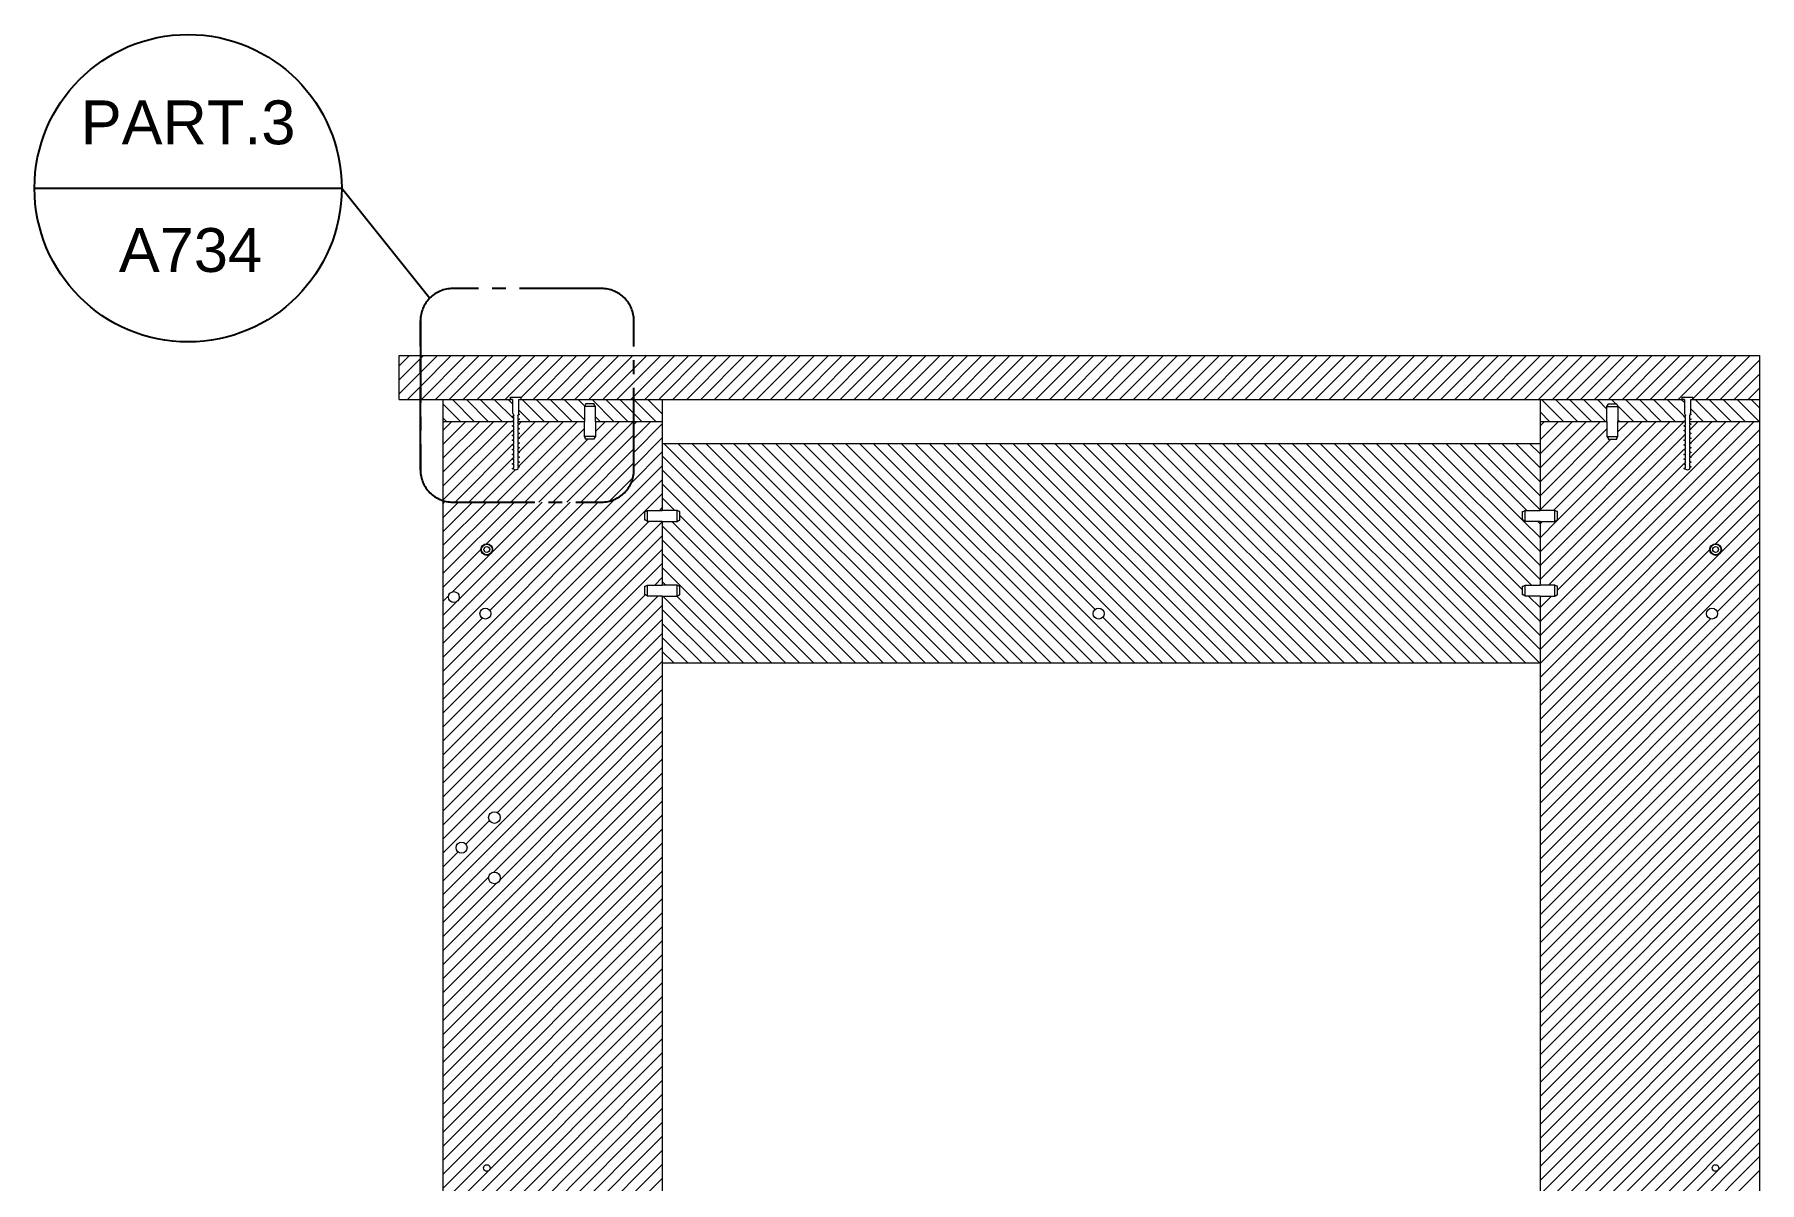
# Model space of a CAD drawing. Header units: inches. Extents: x -20 to 1960, y -511 to 856.
# Drawn here: x 701.9 to 780.5, y 85.5 to 137.8 of the extents above; entities that cross this region are included whole.
import ezdxf
from ezdxf.enums import TextEntityAlignment as Align

# ---------------------------------------------------------------- set-up
doc = ezdxf.new("R2010")
doc.units = ezdxf.units.IN
doc.header["$MEASUREMENT"] = 0
doc.linetypes.add('ACAD_ISO04W100', pattern=[30, 24, -3, 0, -3])
doc.linetypes.add('CENTER2', pattern=[1.125, 0.75, -0.125, 0.125, -0.125])
doc.layers.add('A-SECT A-MCUT', color=7, linetype='Continuous', lineweight=35)
doc.layers.add('assi', color=4, linetype='ACAD_ISO04W100')
doc.layers.add('viti', color=6, linetype='Continuous')
doc.styles.add('ARIAL', font='arial.ttf')

msp = doc.modelspace()

# ---------------------------------------------------------------- linework, layer by layer
for p, q in [((718.525, 121.154), (718.525, 123.154)), ((718.525, 123.154), (780.525, 123.154)), ((780.525, 123.154), (780.525, 121.154)), ((718.525, 121.154), (723.659, 121.154)), ((720.525, 121.154), (720.525, 44.154)), ((723.991, 121.154), (777.059, 121.154)), ((730.525, 121.154), (730.525, 116.104)), ((770.525, 121.154), (770.525, 116.104)), ((777.391, 121.154), (780.525, 121.154)), ((780.525, 121.154), (780.525, 44.154)), ((720.525, 120.154), (723.731, 120.154)), ((723.918, 120.154), (726.975, 120.154)), ((727.475, 120.154), (730.525, 120.154)), ((770.525, 120.154), (773.575, 120.154)), ((774.075, 120.154), (777.131, 120.154)), ((777.318, 120.154), (780.525, 120.154)), ((730.525, 119.154), (770.525, 119.154)), ((730.525, 115.604), (730.525, 112.704)), ((770.525, 115.604), (770.525, 112.704)), ((730.525, 112.204), (730.525, 53.104)), ((770.525, 112.204), (770.525, 53.104)), ((730.525, 109.154), (770.525, 109.154))]:
    msp.add_line(p, q)
at = {"layer": 'A-SECT A-MCUT'}
for p, q in [((701.914, 130.776), (715.914, 130.776)), ((715.914, 130.776), (719.931, 125.776))]:
    msp.add_line(p, q, dxfattribs=at)
at = {"layer": 'A-SECT A-MCUT', "linetype": 'CENTER2', "ltscale": 5}
msp.add_lwpolyline([(719.504, 117.939, 0.414214), (720.963, 116.481), (727.768, 116.481, 0.414214), (729.227, 117.939), (729.227, 124.745, 0.414214), (727.768, 126.204), (720.963, 126.204, 0.414214), (719.504, 124.745), (719.504, 117.939), (719.504, 124.745)], format="xyb", dxfattribs=at)
at = {"layer": 'A-SECT A-MCUT'}
msp.add_circle((708.914, 130.776), 7, dxfattribs=at)
at = {"layer": 'assi', "linetype": 'Continuous'}
for p, q in [((718.525, 122.68), (718.999, 123.154)), ((718.525, 122.044), (719.504, 123.023)), ((719.504, 123.023), (719.636, 123.154)), ((719.504, 122.387), (720.272, 123.154)), ((719.504, 121.75), (720.908, 123.154)), ((719.545, 121.154), (721.545, 123.154)), ((720.181, 121.154), (722.181, 123.154)), ((720.818, 121.154), (722.818, 123.154)), ((721.454, 121.154), (723.454, 123.154)), ((722.09, 121.154), (724.09, 123.154)), ((722.727, 121.154), (724.727, 123.154)), ((723.363, 121.154), (725.363, 123.154)), ((724.091, 121.246), (726, 123.154)), ((724.636, 121.154), (726.636, 123.154)), ((725.272, 121.154), (727.272, 123.154)), ((725.909, 121.154), (727.909, 123.154)), ((726.545, 121.154), (728.545, 123.154)), ((727.182, 121.154), (729.182, 123.154)), ((729.227, 122.563), (729.818, 123.154)), ((729.227, 121.927), (730.454, 123.154)), ((729.227, 121.291), (731.091, 123.154)), ((729.727, 121.154), (731.727, 123.154)), ((730.363, 121.154), (732.363, 123.154)), ((731, 121.154), (733, 123.154)), ((731.636, 121.154), (733.636, 123.154)), ((732.273, 121.154), (734.273, 123.154)), ((732.909, 121.154), (734.909, 123.154)), ((733.545, 121.154), (735.545, 123.154)), ((734.182, 121.154), (736.182, 123.154)), ((734.818, 121.154), (736.818, 123.154)), ((735.455, 121.154), (737.455, 123.154)), ((736.091, 121.154), (738.091, 123.154)), ((736.727, 121.154), (738.727, 123.154)), ((737.364, 121.154), (739.364, 123.154)), ((738, 121.154), (740, 123.154)), ((738.637, 121.154), (740.637, 123.154)), ((739.273, 121.154), (741.273, 123.154)), ((739.909, 121.154), (741.909, 123.154)), ((740.546, 121.154), (742.546, 123.154)), ((741.182, 121.154), (743.182, 123.154)), ((741.819, 121.154), (743.819, 123.154)), ((742.455, 121.154), (744.455, 123.154)), ((743.091, 121.154), (745.091, 123.154)), ((743.728, 121.154), (745.728, 123.154)), ((744.364, 121.154), (746.364, 123.154)), ((745.001, 121.154), (747.001, 123.154)), ((745.637, 121.154), (747.637, 123.154)), ((746.273, 121.154), (748.273, 123.154)), ((746.91, 121.154), (748.91, 123.154)), ((747.546, 121.154), (749.546, 123.154)), ((748.183, 121.154), (750.183, 123.154)), ((748.819, 121.154), (750.819, 123.154)), ((749.455, 121.154), (751.455, 123.154)), ((750.092, 121.154), (752.092, 123.154)), ((750.728, 121.154), (752.728, 123.154)), ((751.365, 121.154), (753.365, 123.154)), ((752.001, 121.154), (754.001, 123.154)), ((752.637, 121.154), (754.637, 123.154)), ((753.274, 121.154), (755.274, 123.154)), ((753.91, 121.154), (755.91, 123.154)), ((754.547, 121.154), (756.547, 123.154)), ((755.183, 121.154), (757.183, 123.154)), ((755.819, 121.154), (757.819, 123.154)), ((756.456, 121.154), (758.456, 123.154)), ((757.092, 121.154), (759.092, 123.154)), ((757.729, 121.154), (759.729, 123.154)), ((758.365, 121.154), (760.365, 123.154)), ((759.001, 121.154), (761.001, 123.154)), ((759.638, 121.154), (761.638, 123.154)), ((760.274, 121.154), (762.274, 123.154)), ((760.91, 121.154), (762.91, 123.154)), ((761.547, 121.154), (763.547, 123.154)), ((762.183, 121.154), (764.183, 123.154)), ((762.82, 121.154), (764.82, 123.154)), ((763.456, 121.154), (765.456, 123.154)), ((764.092, 121.154), (766.092, 123.154)), ((764.729, 121.154), (766.729, 123.154)), ((765.365, 121.154), (767.365, 123.154)), ((766.002, 121.154), (768.002, 123.154)), ((766.638, 121.154), (768.638, 123.154)), ((767.274, 121.154), (769.274, 123.154)), ((767.911, 121.154), (769.911, 123.154)), ((768.547, 121.154), (770.547, 123.154)), ((769.184, 121.154), (771.184, 123.154)), ((769.82, 121.154), (771.82, 123.154)), ((770.456, 121.154), (772.456, 123.154)), ((771.093, 121.154), (773.093, 123.154)), ((771.729, 121.154), (773.729, 123.154)), ((772.366, 121.154), (774.366, 123.154)), ((773.002, 121.154), (775.002, 123.154)), ((773.638, 121.154), (775.638, 123.154)), ((774.275, 121.154), (776.275, 123.154)), ((774.911, 121.154), (776.911, 123.154)), ((775.548, 121.154), (777.548, 123.154)), ((776.184, 121.154), (778.184, 123.154)), ((776.82, 121.154), (778.82, 123.154)), ((777.491, 121.189), (779.457, 123.154)), ((778.093, 121.154), (780.093, 123.154)), ((778.73, 121.154), (780.525, 122.95)), ((718.525, 121.407), (719.504, 122.387)), ((727.818, 121.154), (729.227, 122.563)), ((728.454, 121.154), (729.227, 121.927)), ((779.366, 121.154), (780.525, 122.313)), ((718.908, 121.154), (719.504, 121.75)), ((721.957, 120.154), (720.957, 121.154)), ((722.594, 120.154), (721.594, 121.154)), ((723.23, 120.154), (722.23, 121.154)), ((723.753, 120.268), (722.867, 121.154)), ((723.703, 120.955), (723.503, 121.154)), ((723.703, 121.147), (723.695, 121.154)), ((725.139, 120.154), (724.139, 121.154)), ((725.776, 120.154), (724.776, 121.154)), ((726.412, 120.154), (725.412, 121.154)), ((726.975, 120.228), (726.049, 121.154)), ((726.986, 120.853), (726.685, 121.154)), ((728.321, 120.154), (727.321, 121.154)), ((728.958, 120.154), (727.958, 121.154)), ((729.227, 120.522), (728.594, 121.154)), ((729.091, 121.154), (729.227, 121.291)), ((730.231, 120.154), (729.231, 121.154)), ((730.525, 120.496), (729.867, 121.154)), ((730.525, 121.133), (730.503, 121.154)), ((771.596, 120.154), (770.596, 121.154)), ((772.233, 120.154), (771.233, 121.154)), ((772.869, 120.154), (771.869, 121.154)), ((773.505, 120.154), (772.505, 121.154)), ((773.575, 120.721), (773.142, 121.154)), ((773.978, 120.955), (773.778, 121.154)), ((775.415, 120.154), (774.415, 121.154)), ((776.051, 120.154), (775.051, 121.154)), ((776.687, 120.154), (775.687, 121.154)), ((777.085, 120.393), (776.324, 121.154)), ((777.103, 121.012), (776.96, 121.154)), ((777.103, 121.147), (777.095, 121.154)), ((778.597, 120.154), (777.597, 121.154)), ((779.233, 120.154), (778.233, 121.154)), ((779.869, 120.154), (778.869, 121.154)), ((780.506, 120.154), (779.506, 121.154)), ((780.002, 121.154), (780.525, 121.677)), ((780.525, 120.772), (780.142, 121.154)), ((721.321, 120.154), (720.525, 120.951)), ((720.685, 120.154), (720.525, 120.314)), ((724.503, 120.154), (723.991, 120.666)), ((727.685, 120.154), (727.475, 120.364)), ((729.594, 120.154), (729.227, 120.522)), ((770.96, 120.154), (770.525, 120.589)), ((774.778, 120.154), (774.043, 120.89)), ((777.153, 120.325), (777.116, 120.363)), ((777.96, 120.154), (777.391, 120.723)), ((720.525, 119.747), (720.932, 120.154)), ((720.525, 119.111), (721.568, 120.154)), ((720.525, 118.475), (722.205, 120.154)), ((720.525, 117.838), (722.841, 120.154)), ((720.525, 117.202), (723.478, 120.154)), ((720.525, 116.565), (723.689, 119.729)), ((722.986, 116.481), (726.66, 120.154)), ((723.623, 116.481), (726.975, 119.833)), ((723.714, 119.755), (723.753, 119.794)), ((723.94, 119.981), (723.978, 120.018)), ((723.985, 118.116), (726.023, 120.154)), ((723.992, 118.76), (725.387, 120.154)), ((723.999, 119.403), (724.75, 120.154)), ((724.005, 120.045), (724.114, 120.154)), ((724.895, 116.481), (728.569, 120.154)), ((725.532, 116.481), (729.205, 120.154)), ((726.168, 116.481), (729.227, 119.54)), ((727.475, 119.697), (727.932, 120.154)), ((729.227, 120.018), (729.363, 120.154)), ((729.227, 119.381), (730, 120.154)), ((729.227, 118.745), (730.525, 120.043)), ((770.525, 119.95), (770.729, 120.154)), ((770.525, 119.314), (771.366, 120.154)), ((770.525, 118.677), (772.002, 120.154)), ((770.525, 118.041), (772.638, 120.154)), ((770.525, 117.405), (773.275, 120.154)), ((770.525, 114.223), (776.457, 120.154)), ((770.525, 113.586), (777.093, 120.154)), ((770.525, 111.041), (779.639, 120.154)), ((770.525, 110.404), (780.275, 120.154)), ((770.525, 116.768), (773.575, 119.818)), ((770.525, 109.768), (780.525, 119.768)), ((770.525, 112.95), (777.088, 119.513)), ((771.134, 116.104), (775.184, 120.154)), ((771.325, 115.659), (775.82, 120.154)), ((774.142, 120.154), (774.075, 120.221)), ((774.075, 119.682), (774.548, 120.154)), ((777.113, 119.538), (777.153, 119.578)), ((777.34, 119.765), (777.377, 119.802)), ((777.392, 118.544), (779.002, 120.154)), ((777.398, 119.187), (778.366, 120.154)), ((777.404, 119.829), (777.73, 120.154)), ((721.077, 116.481), (723.683, 119.087)), ((723.696, 119.1), (723.753, 119.157)), ((723.94, 119.345), (723.959, 119.364)), ((723.94, 118.708), (723.941, 118.709)), ((724.259, 116.481), (727.132, 119.354)), ((726.805, 116.481), (729.227, 118.903)), ((729.101, 117.346), (730.525, 118.77)), ((729.227, 118.109), (730.525, 119.407)), ((740.594, 109.154), (730.594, 119.154)), ((741.231, 109.154), (731.231, 119.154)), ((741.867, 109.154), (731.867, 119.154)), ((742.503, 109.154), (732.503, 119.154)), ((743.14, 109.154), (733.14, 119.154)), ((743.776, 109.154), (733.776, 119.154)), ((744.413, 109.154), (734.413, 119.154)), ((745.049, 109.154), (735.049, 119.154)), ((745.685, 109.154), (735.685, 119.154)), ((746.322, 109.154), (736.322, 119.154)), ((746.958, 109.154), (736.958, 119.154)), ((747.595, 109.154), (737.595, 119.154)), ((748.231, 109.154), (738.231, 119.154)), ((748.867, 109.154), (738.867, 119.154)), ((749.504, 109.154), (739.504, 119.154)), ((750.14, 109.154), (740.14, 119.154)), ((750.776, 109.154), (740.776, 119.154)), ((751.413, 109.154), (741.413, 119.154)), ((752.049, 109.154), (742.049, 119.154)), ((750.248, 111.592), (742.686, 119.154)), ((753.322, 109.154), (743.322, 119.154)), ((753.958, 109.154), (743.958, 119.154)), ((754.595, 109.154), (744.595, 119.154)), ((755.231, 109.154), (745.231, 119.154)), ((755.868, 109.154), (745.868, 119.154)), ((756.504, 109.154), (746.504, 119.154)), ((757.14, 109.154), (747.14, 119.154)), ((757.777, 109.154), (747.777, 119.154)), ((758.413, 109.154), (748.413, 119.154)), ((759.05, 109.154), (749.05, 119.154)), ((759.686, 109.154), (749.686, 119.154)), ((760.322, 109.154), (750.322, 119.154)), ((760.959, 109.154), (750.959, 119.154)), ((761.595, 109.154), (751.595, 119.154)), ((762.232, 109.154), (752.232, 119.154)), ((762.868, 109.154), (752.868, 119.154)), ((763.504, 109.154), (753.504, 119.154)), ((764.141, 109.154), (754.141, 119.154)), ((764.777, 109.154), (754.777, 119.154)), ((765.414, 109.154), (755.414, 119.154)), ((766.05, 109.154), (756.05, 119.154)), ((766.686, 109.154), (756.686, 119.154)), ((767.323, 109.154), (757.323, 119.154)), ((767.959, 109.154), (757.959, 119.154)), ((768.596, 109.154), (758.596, 119.154)), ((769.232, 109.154), (759.232, 119.154)), ((769.868, 109.154), (759.868, 119.154)), ((770.505, 109.154), (760.505, 119.154)), ((770.525, 109.771), (761.141, 119.154)), ((770.525, 110.407), (761.778, 119.154)), ((770.525, 111.043), (762.414, 119.154)), ((769.725, 112.48), (763.05, 119.154)), ((770.137, 112.704), (763.687, 119.154)), ((770.525, 112.953), (764.323, 119.154)), ((770.525, 113.589), (764.96, 119.154)), ((770.525, 114.225), (765.596, 119.154)), ((769.725, 115.662), (766.232, 119.154)), ((769.919, 116.104), (766.869, 119.154)), ((770.525, 116.135), (767.505, 119.154)), ((770.525, 116.771), (768.142, 119.154)), ((770.525, 117.407), (768.778, 119.154)), ((770.525, 118.044), (769.414, 119.154)), ((770.525, 118.68), (770.051, 119.154)), ((770.525, 116.132), (773.748, 119.354)), ((770.525, 109.131), (780.525, 119.131)), ((770.916, 112.704), (777.082, 118.871)), ((777.095, 118.884), (777.153, 118.942)), ((777.34, 119.129), (777.358, 119.147)), ((720.525, 108.134), (730.525, 118.134)), ((721.713, 116.481), (723.676, 118.444)), ((722.35, 116.481), (723.826, 117.957)), ((723.678, 118.445), (723.753, 118.521)), ((727.441, 116.481), (729.227, 118.267)), ((739.958, 109.154), (730.525, 118.587)), ((739.321, 109.154), (730.525, 117.951)), ((770.525, 108.495), (780.525, 118.495)), ((771.325, 112.477), (777.076, 118.228)), ((777.077, 118.229), (777.153, 118.306)), ((720.525, 107.498), (730.525, 117.498)), ((728.12, 116.524), (729.184, 117.587)), ((738.685, 109.154), (730.525, 117.314)), ((770.525, 107.859), (780.525, 117.859)), ((770.525, 107.222), (780.525, 117.222)), ((720.525, 106.861), (730.525, 116.861)), ((720.525, 108.77), (728.362, 116.607)), ((720.525, 116.407), (720.636, 116.518)), ((720.525, 115.771), (721.235, 116.481)), ((720.525, 115.134), (721.872, 116.481)), ((720.525, 114.498), (722.508, 116.481)), ((720.525, 113.862), (723.144, 116.481)), ((720.525, 113.225), (723.781, 116.481)), ((720.525, 110.68), (726.326, 116.481)), ((720.525, 110.043), (726.963, 116.481)), ((720.97, 112.397), (725.054, 116.481)), ((721.242, 112.033), (725.69, 116.481)), ((722.497, 114.561), (724.417, 116.481)), ((722.667, 111.549), (727.599, 116.481)), ((731.099, 116.104), (730.525, 116.678)), ((778.503, 114.564), (780.525, 116.586)), ((720.525, 106.225), (729.905, 115.604)), ((720.525, 105.588), (730.525, 115.588)), ((730.405, 116.104), (730.525, 116.225)), ((737.412, 109.154), (730.962, 115.604)), ((738.049, 109.154), (731.325, 115.878)), ((770.525, 114.862), (769.732, 115.654)), ((770.525, 115.498), (770.419, 115.604)), ((770.525, 105.949), (780.525, 115.949)), ((770.525, 114.859), (771.32, 115.654)), ((770.525, 115.495), (770.634, 115.604)), ((720.525, 104.952), (730.525, 114.952)), ((736.776, 109.154), (730.525, 115.405)), ((770.525, 105.313), (780.525, 115.313)), ((720.525, 112.589), (722.285, 114.348)), ((720.525, 104.316), (730.525, 114.316)), ((736.139, 109.154), (730.525, 114.769)), ((735.503, 109.154), (730.525, 114.133)), ((770.525, 104.677), (780.525, 114.677)), ((770.525, 106.586), (778.281, 114.342)), ((770.525, 104.04), (780.525, 114.04)), ((720.525, 103.679), (730.525, 113.679)), ((734.867, 109.154), (730.525, 113.496)), ((778.597, 111.476), (780.525, 113.404)), ((730.187, 112.704), (730.525, 113.043)), ((730.68, 112.704), (730.525, 112.86)), ((770.525, 102.768), (780.525, 112.768)), ((720.525, 103.043), (729.737, 112.254)), ((720.525, 111.952), (720.782, 112.21)), ((720.525, 102.406), (730.323, 112.204)), ((720.525, 111.316), (721.146, 111.937)), ((720.525, 101.77), (730.525, 111.77)), ((733.594, 109.154), (730.544, 112.204)), ((734.23, 109.154), (731.18, 112.204)), ((770.525, 111.68), (770, 112.204)), ((770.525, 111.677), (771.052, 112.204)), ((770.525, 102.131), (780.525, 112.131)), ((720.525, 109.407), (722.32, 111.202)), ((720.525, 101.134), (730.525, 111.134)), ((732.957, 109.154), (730.525, 111.587)), ((732.321, 109.154), (730.525, 110.951)), ((752.686, 109.154), (750.599, 111.241)), ((770.525, 101.495), (780.525, 111.495)), ((770.525, 103.404), (778.287, 111.166)), ((770.525, 100.858), (780.525, 110.858)), ((720.525, 100.497), (730.525, 110.497)), ((731.685, 109.154), (730.525, 110.314)), ((770.525, 100.222), (780.525, 110.222)), ((723.01, 102.346), (730.525, 109.861)), ((731.048, 109.154), (730.525, 109.678)), ((770.525, 99.586), (780.525, 109.586)), ((720.525, 99.224), (730.525, 109.224)), ((720.525, 98.588), (730.525, 108.588)), ((770.525, 98.949), (780.525, 108.949)), ((720.525, 97.952), (730.525, 107.952)), ((770.525, 98.313), (780.525, 108.313)), ((722.84, 99.63), (730.525, 107.315)), ((770.525, 97.676), (780.525, 107.676)), ((770.525, 97.04), (780.525, 107.04)), ((723.128, 99.282), (730.525, 106.679)), ((770.525, 96.404), (780.525, 106.404)), ((720.525, 96.042), (730.525, 106.042)), ((720.525, 95.406), (730.525, 105.406)), ((770.525, 95.767), (780.525, 105.767)), ((720.525, 94.77), (730.525, 104.77)), ((770.525, 95.131), (780.525, 105.131)), ((720.525, 94.133), (730.525, 104.133)), ((770.525, 94.494), (780.525, 104.494)), ((770.525, 93.858), (780.525, 103.858)), ((720.525, 93.497), (730.525, 103.497)), ((770.525, 93.222), (780.525, 103.222)), ((720.525, 92.86), (730.525, 102.86)), ((720.525, 92.224), (730.525, 102.224)), ((770.525, 92.585), (780.525, 102.585)), ((720.525, 91.588), (730.525, 101.588)), ((721.566, 100.902), (722.645, 101.981)), ((770.525, 91.949), (780.525, 101.949)), ((720.525, 90.951), (730.525, 100.951)), ((770.525, 91.312), (780.525, 101.312)), ((770.525, 90.676), (780.525, 100.676)), ((720.525, 99.861), (721.214, 100.55)), ((720.525, 90.315), (730.525, 100.315)), ((770.525, 90.04), (780.525, 100.04)), ((720.525, 89.678), (730.525, 99.678)), ((720.525, 97.315), (722.611, 99.401)), ((720.525, 96.679), (722.959, 99.113)), ((770.525, 89.403), (780.525, 99.403)), ((720.525, 89.042), (730.525, 99.042)), ((720.525, 88.406), (730.525, 98.406)), ((770.525, 88.767), (780.525, 98.767)), ((720.525, 87.769), (730.525, 97.769)), ((770.525, 88.13), (780.525, 98.13)), ((770.525, 87.494), (780.525, 97.494)), ((720.525, 87.133), (730.525, 97.133)), ((770.525, 86.858), (780.525, 96.858)), ((720.525, 86.496), (730.525, 96.496)), ((770.525, 86.221), (780.525, 96.221)), ((720.525, 85.86), (730.525, 95.86)), ((720.525, 85.224), (730.525, 95.224)), ((770.525, 85.585), (780.525, 95.585)), ((720.525, 84.587), (730.525, 94.587)), ((770.525, 84.948), (780.525, 94.948)), ((722.657, 86.083), (730.525, 93.951)), ((770.525, 84.312), (780.525, 94.312)), ((770.525, 83.676), (780.525, 93.676)), ((720.525, 83.315), (730.525, 93.315)), ((770.525, 83.039), (780.525, 93.039)), ((720.525, 82.678), (730.525, 92.678)), ((720.525, 82.042), (730.525, 92.042)), ((770.525, 82.403), (780.525, 92.403)), ((720.525, 81.405), (730.525, 91.405)), ((770.525, 81.766), (780.525, 91.766)), ((720.525, 80.769), (730.525, 90.769)), ((770.525, 81.13), (780.525, 91.13)), ((770.525, 80.494), (780.525, 90.494)), ((720.525, 80.133), (730.525, 90.133)), ((770.525, 79.857), (780.525, 89.857)), ((720.525, 79.496), (730.525, 89.496)), ((720.525, 78.86), (730.525, 88.86)), ((770.525, 79.221), (780.525, 89.221)), ((720.525, 78.223), (730.525, 88.223)), ((770.525, 78.584), (780.525, 88.584)), ((720.525, 77.587), (730.525, 87.587)), ((770.525, 77.312), (780.525, 87.312)), ((778.653, 86.076), (780.525, 87.948)), ((720.525, 76.951), (730.525, 86.951)), ((770.525, 76.675), (780.525, 86.675)), ((720.525, 76.314), (730.525, 86.314)), ((720.525, 83.951), (722.597, 86.023)), ((770.525, 76.039), (780.525, 86.039)), ((770.525, 77.948), (778.604, 86.027)), ((720.525, 75.678), (730.525, 85.678))]:
    msp.add_line(p, q, dxfattribs=at)
at = {"layer": 'viti'}
for p, q in [((723.603, 121.154), (723.603, 121.254)), ((723.603, 121.254), (724.091, 121.254)), ((723.703, 121.154), (723.603, 121.154)), ((723.703, 121.154), (723.703, 120.554)), ((723.991, 120.554), (723.991, 121.154)), ((723.991, 121.154), (724.091, 121.154)), ((724.091, 121.154), (724.091, 121.254)), ((777.003, 121.154), (777.003, 121.254)), ((777.003, 121.254), (777.491, 121.254)), ((777.103, 121.154), (777.003, 121.154)), ((777.103, 121.154), (777.103, 120.554)), ((777.391, 120.554), (777.391, 121.154)), ((777.391, 121.154), (777.491, 121.154)), ((777.491, 121.154), (777.491, 121.254)), ((723.681, 120.386), (723.707, 120.401)), ((723.707, 120.36), (723.681, 120.386)), ((723.707, 120.401), (723.753, 120.416)), ((723.753, 120.375), (723.707, 120.36)), ((723.753, 120.2), (723.753, 120.375)), ((723.94, 120.416), (723.94, 120.263)), ((723.94, 120.263), (723.987, 120.279)), ((723.987, 120.454), (723.952, 120.442)), ((723.971, 120.49), (723.987, 120.495)), ((723.987, 120.495), (724.013, 120.469)), ((724.013, 120.469), (723.987, 120.454)), ((723.987, 120.279), (724.013, 120.253)), ((727.025, 120.922), (726.975, 120.833)), ((727.475, 120.833), (726.975, 120.833)), ((726.975, 120.833), (726.975, 120.154)), ((727.425, 120.955), (727.025, 120.955)), ((727.025, 120.955), (727.025, 120.922)), ((727.425, 120.922), (727.425, 120.955)), ((727.475, 120.833), (727.425, 120.922)), ((727.475, 120.154), (727.475, 120.833)), ((773.575, 120.833), (773.625, 120.922)), ((773.575, 120.154), (773.575, 120.833)), ((773.575, 120.833), (774.075, 120.833)), ((773.625, 120.922), (773.625, 120.955)), ((773.625, 120.955), (774.025, 120.955)), ((774.025, 120.955), (774.025, 120.922)), ((774.025, 120.922), (774.075, 120.833)), ((774.075, 120.833), (774.075, 120.154)), ((777.081, 120.386), (777.107, 120.401)), ((777.107, 120.36), (777.081, 120.386)), ((777.107, 120.401), (777.153, 120.416)), ((777.153, 120.375), (777.107, 120.36)), ((777.153, 120.2), (777.153, 120.375)), ((777.34, 120.416), (777.34, 120.263)), ((777.34, 120.263), (777.387, 120.279)), ((777.387, 120.454), (777.352, 120.442)), ((777.371, 120.49), (777.387, 120.495)), ((777.387, 120.495), (777.413, 120.469)), ((777.413, 120.469), (777.387, 120.454)), ((777.387, 120.279), (777.413, 120.253)), ((723.681, 120.17), (723.707, 120.185)), ((723.707, 120.143), (723.681, 120.17)), ((723.681, 119.953), (723.707, 119.968)), ((723.707, 119.927), (723.681, 119.953)), ((723.681, 119.737), (723.707, 119.752)), ((723.707, 119.711), (723.681, 119.737)), ((723.681, 119.521), (723.707, 119.536)), ((723.707, 119.495), (723.681, 119.521)), ((723.707, 120.185), (723.753, 120.2)), ((723.753, 120.159), (723.707, 120.143)), ((723.707, 119.968), (723.753, 119.984)), ((723.753, 119.943), (723.707, 119.927)), ((723.707, 119.752), (723.753, 119.768)), ((723.753, 119.727), (723.707, 119.711)), ((723.707, 119.536), (723.753, 119.552)), ((723.753, 119.51), (723.707, 119.495)), ((723.753, 119.984), (723.753, 120.159)), ((723.753, 119.768), (723.753, 119.943)), ((723.753, 119.552), (723.753, 119.727)), ((723.753, 119.336), (723.753, 119.51)), ((723.987, 120.238), (723.94, 120.222)), ((723.94, 120.222), (723.94, 120.047)), ((723.94, 120.047), (723.987, 120.063)), ((723.987, 120.021), (723.94, 120.006)), ((723.94, 120.006), (723.94, 119.831)), ((723.94, 119.831), (723.987, 119.846)), ((723.987, 119.805), (723.94, 119.79)), ((723.94, 119.79), (723.94, 119.615)), ((723.94, 119.615), (723.987, 119.63)), ((723.987, 119.589), (723.94, 119.573)), ((723.94, 119.573), (723.94, 119.398)), ((724.013, 120.253), (723.987, 120.238)), ((723.987, 120.063), (724.013, 120.036)), ((724.013, 120.036), (723.987, 120.021)), ((723.987, 119.846), (724.013, 119.82)), ((724.013, 119.82), (723.987, 119.805)), ((723.987, 119.63), (724.013, 119.604)), ((724.013, 119.604), (723.987, 119.589)), ((726.975, 119.476), (726.975, 120.154)), ((727.475, 120.154), (727.475, 119.476)), ((773.575, 120.154), (773.575, 119.476)), ((774.075, 119.476), (774.075, 120.154)), ((777.081, 120.17), (777.107, 120.185)), ((777.107, 120.143), (777.081, 120.17)), ((777.081, 119.953), (777.107, 119.968)), ((777.107, 119.927), (777.081, 119.953)), ((777.081, 119.737), (777.107, 119.752)), ((777.107, 119.711), (777.081, 119.737)), ((777.081, 119.521), (777.107, 119.536)), ((777.107, 119.495), (777.081, 119.521)), ((777.107, 120.185), (777.153, 120.2)), ((777.153, 120.159), (777.107, 120.143)), ((777.107, 119.968), (777.153, 119.984)), ((777.153, 119.943), (777.107, 119.927)), ((777.107, 119.752), (777.153, 119.768)), ((777.153, 119.727), (777.107, 119.711)), ((777.107, 119.536), (777.153, 119.552)), ((777.153, 119.51), (777.107, 119.495)), ((777.153, 119.984), (777.153, 120.159)), ((777.153, 119.768), (777.153, 119.943)), ((777.153, 119.552), (777.153, 119.727)), ((777.153, 119.336), (777.153, 119.51)), ((777.387, 120.238), (777.34, 120.222)), ((777.34, 120.222), (777.34, 120.047)), ((777.34, 120.047), (777.387, 120.063)), ((777.387, 120.021), (777.34, 120.006)), ((777.34, 120.006), (777.34, 119.831)), ((777.34, 119.831), (777.387, 119.846)), ((777.387, 119.805), (777.34, 119.79)), ((777.34, 119.79), (777.34, 119.615)), ((777.34, 119.615), (777.387, 119.63)), ((777.387, 119.589), (777.34, 119.573)), ((777.34, 119.573), (777.34, 119.398)), ((777.413, 120.253), (777.387, 120.238)), ((777.387, 120.063), (777.413, 120.036)), ((777.413, 120.036), (777.387, 120.021)), ((777.387, 119.846), (777.413, 119.82)), ((777.413, 119.82), (777.387, 119.805)), ((777.387, 119.63), (777.413, 119.604)), ((777.413, 119.604), (777.387, 119.589)), ((723.681, 119.305), (723.707, 119.32)), ((723.707, 119.279), (723.681, 119.305)), ((723.681, 119.089), (723.707, 119.104)), ((723.707, 119.062), (723.681, 119.089)), ((723.681, 118.872), (723.707, 118.888)), ((723.707, 118.846), (723.681, 118.872)), ((723.707, 119.32), (723.753, 119.336)), ((723.753, 119.294), (723.707, 119.279)), ((723.707, 119.104), (723.753, 119.119)), ((723.753, 119.078), (723.707, 119.062)), ((723.707, 118.888), (723.753, 118.903)), ((723.753, 118.862), (723.707, 118.846)), ((723.753, 119.119), (723.753, 119.294)), ((723.753, 118.903), (723.753, 119.078)), ((723.753, 118.687), (723.753, 118.862)), ((723.94, 119.398), (723.987, 119.414)), ((723.987, 119.373), (723.94, 119.357)), ((723.94, 119.357), (723.94, 119.182)), ((723.94, 119.182), (723.987, 119.198)), ((723.987, 119.157), (723.94, 119.141)), ((723.94, 119.141), (723.94, 118.966)), ((723.94, 118.966), (723.987, 118.982)), ((723.987, 118.94), (723.94, 118.925)), ((723.94, 118.925), (723.94, 118.75)), ((723.94, 118.75), (723.987, 118.766)), ((723.987, 118.724), (723.94, 118.709)), ((723.94, 118.709), (723.94, 118.534)), ((723.987, 119.414), (724.013, 119.388)), ((724.013, 119.388), (723.987, 119.373)), ((723.987, 119.198), (724.013, 119.172)), ((724.013, 119.172), (723.987, 119.157)), ((723.987, 118.982), (724.013, 118.956)), ((724.013, 118.956), (723.987, 118.94)), ((723.987, 118.766), (724.013, 118.739)), ((724.013, 118.739), (723.987, 118.724)), ((727.475, 119.476), (726.975, 119.476)), ((727.025, 119.387), (726.975, 119.476)), ((727.025, 119.354), (727.025, 119.387)), ((727.425, 119.354), (727.025, 119.354)), ((727.475, 119.476), (727.425, 119.387)), ((727.425, 119.387), (727.425, 119.354)), ((773.575, 119.476), (774.075, 119.476)), ((773.575, 119.476), (773.625, 119.387)), ((773.625, 119.387), (773.625, 119.354)), ((773.625, 119.354), (774.025, 119.354)), ((774.025, 119.387), (774.075, 119.476)), ((774.025, 119.354), (774.025, 119.387)), ((777.081, 119.305), (777.107, 119.32)), ((777.107, 119.279), (777.081, 119.305)), ((777.081, 119.089), (777.107, 119.104)), ((777.107, 119.062), (777.081, 119.089)), ((777.081, 118.872), (777.107, 118.888)), ((777.107, 118.846), (777.081, 118.872)), ((777.107, 119.32), (777.153, 119.336)), ((777.153, 119.294), (777.107, 119.279)), ((777.107, 119.104), (777.153, 119.119)), ((777.153, 119.078), (777.107, 119.062)), ((777.107, 118.888), (777.153, 118.903)), ((777.153, 118.862), (777.107, 118.846)), ((777.153, 119.119), (777.153, 119.294)), ((777.153, 118.903), (777.153, 119.078)), ((777.153, 118.687), (777.153, 118.862)), ((777.34, 119.398), (777.387, 119.414)), ((777.387, 119.373), (777.34, 119.357)), ((777.34, 119.357), (777.34, 119.182)), ((777.34, 119.182), (777.387, 119.198)), ((777.387, 119.157), (777.34, 119.141)), ((777.34, 119.141), (777.34, 118.966)), ((777.34, 118.966), (777.387, 118.982)), ((777.387, 118.94), (777.34, 118.925)), ((777.34, 118.925), (777.34, 118.75)), ((777.34, 118.75), (777.387, 118.766)), ((777.387, 118.724), (777.34, 118.709)), ((777.34, 118.709), (777.34, 118.534)), ((777.387, 119.414), (777.413, 119.388)), ((777.413, 119.388), (777.387, 119.373)), ((777.387, 119.198), (777.413, 119.172)), ((777.413, 119.172), (777.387, 119.157)), ((777.387, 118.982), (777.413, 118.956)), ((777.413, 118.956), (777.387, 118.94)), ((777.387, 118.766), (777.413, 118.739)), ((777.413, 118.739), (777.387, 118.724)), ((723.681, 118.656), (723.707, 118.671)), ((723.707, 118.63), (723.681, 118.656)), ((723.681, 118.44), (723.707, 118.455)), ((723.707, 118.414), (723.681, 118.44)), ((723.681, 118.224), (723.707, 118.239)), ((723.707, 118.198), (723.681, 118.224)), ((723.681, 118.008), (723.707, 118.023)), ((723.707, 117.981), (723.681, 118.008)), ((723.707, 118.671), (723.753, 118.687)), ((723.753, 118.646), (723.707, 118.63)), ((723.707, 118.455), (723.753, 118.471)), ((723.753, 118.429), (723.707, 118.414)), ((723.707, 118.239), (723.753, 118.255)), ((723.753, 118.213), (723.707, 118.198)), ((723.707, 118.023), (723.753, 118.038)), ((723.753, 117.997), (723.707, 117.981)), ((723.753, 118.471), (723.753, 118.646)), ((723.753, 118.255), (723.753, 118.429)), ((723.753, 118.038), (723.753, 118.213)), ((723.753, 117.986), (723.753, 117.997)), ((723.94, 118.534), (723.987, 118.549)), ((723.987, 118.508), (723.94, 118.492)), ((723.94, 118.492), (723.94, 118.318)), ((723.94, 118.318), (723.987, 118.333)), ((723.987, 118.292), (723.94, 118.276)), ((723.94, 118.276), (723.94, 118.101)), ((723.94, 118.101), (723.987, 118.117)), ((723.987, 118.076), (723.94, 118.06)), ((723.94, 118.06), (723.94, 117.986)), ((723.987, 118.549), (724.013, 118.523)), ((724.013, 118.523), (723.987, 118.508)), ((723.987, 118.333), (724.013, 118.307)), ((724.013, 118.307), (723.987, 118.292)), ((723.987, 118.117), (724.013, 118.091)), ((724.013, 118.091), (723.987, 118.076)), ((777.081, 118.656), (777.107, 118.671)), ((777.107, 118.63), (777.081, 118.656)), ((777.081, 118.44), (777.107, 118.455)), ((777.107, 118.414), (777.081, 118.44)), ((777.081, 118.224), (777.107, 118.239)), ((777.107, 118.198), (777.081, 118.224)), ((777.081, 118.008), (777.107, 118.023)), ((777.107, 117.981), (777.081, 118.008)), ((777.107, 118.671), (777.153, 118.687)), ((777.153, 118.646), (777.107, 118.63)), ((777.107, 118.455), (777.153, 118.471)), ((777.153, 118.429), (777.107, 118.414)), ((777.107, 118.239), (777.153, 118.255)), ((777.153, 118.213), (777.107, 118.198)), ((777.107, 118.023), (777.153, 118.038)), ((777.153, 117.997), (777.107, 117.981)), ((777.153, 118.471), (777.153, 118.646)), ((777.153, 118.255), (777.153, 118.429)), ((777.153, 118.038), (777.153, 118.213)), ((777.153, 117.986), (777.153, 117.997)), ((777.34, 118.534), (777.387, 118.549)), ((777.387, 118.508), (777.34, 118.492)), ((777.34, 118.492), (777.34, 118.318)), ((777.34, 118.318), (777.387, 118.333)), ((777.387, 118.292), (777.34, 118.276)), ((777.34, 118.276), (777.34, 118.101)), ((777.34, 118.101), (777.387, 118.117)), ((777.387, 118.076), (777.34, 118.06)), ((777.34, 118.06), (777.34, 117.986)), ((777.387, 118.549), (777.413, 118.523)), ((777.413, 118.523), (777.387, 118.508)), ((777.387, 118.333), (777.413, 118.307)), ((777.413, 118.307), (777.387, 118.292)), ((777.387, 118.117), (777.413, 118.091)), ((777.413, 118.091), (777.387, 118.076)), ((729.725, 115.654), (729.725, 116.054)), ((729.725, 116.054), (729.757, 116.054)), ((729.757, 115.654), (729.725, 115.654)), ((729.757, 116.054), (729.847, 116.104)), ((729.847, 115.604), (729.757, 115.654)), ((729.847, 115.604), (729.847, 116.104)), ((729.847, 116.104), (730.525, 116.104)), ((730.525, 115.604), (729.847, 115.604)), ((731.203, 116.104), (730.525, 116.104)), ((730.525, 115.604), (731.203, 115.604)), ((731.203, 115.604), (731.203, 116.104)), ((731.293, 116.054), (731.203, 116.104)), ((731.203, 115.604), (731.293, 115.654)), ((731.325, 116.054), (731.293, 116.054)), ((731.293, 115.654), (731.325, 115.654)), ((731.325, 115.654), (731.325, 116.054)), ((769.725, 115.654), (769.725, 116.054)), ((769.725, 116.054), (769.757, 116.054)), ((769.757, 115.654), (769.725, 115.654)), ((769.757, 116.054), (769.847, 116.104)), ((769.847, 115.604), (769.757, 115.654)), ((769.847, 115.604), (769.847, 116.104)), ((769.847, 116.104), (770.525, 116.104)), ((770.525, 115.604), (769.847, 115.604)), ((771.203, 116.104), (770.525, 116.104)), ((770.525, 115.604), (771.203, 115.604)), ((771.203, 115.604), (771.203, 116.104)), ((771.293, 116.054), (771.203, 116.104)), ((771.203, 115.604), (771.293, 115.654)), ((771.325, 116.054), (771.293, 116.054)), ((771.293, 115.654), (771.325, 115.654)), ((771.325, 115.654), (771.325, 116.054)), ((729.725, 112.254), (729.725, 112.654)), ((729.725, 112.654), (729.757, 112.654)), ((729.757, 112.654), (729.847, 112.704)), ((729.847, 112.204), (729.847, 112.704)), ((729.847, 112.704), (730.525, 112.704)), ((731.203, 112.704), (730.525, 112.704)), ((731.203, 112.204), (731.203, 112.704)), ((731.293, 112.654), (731.203, 112.704)), ((731.325, 112.654), (731.293, 112.654)), ((731.325, 112.254), (731.325, 112.654)), ((769.725, 112.254), (769.725, 112.654)), ((769.725, 112.654), (769.757, 112.654)), ((769.757, 112.654), (769.847, 112.704)), ((769.847, 112.204), (769.847, 112.704)), ((769.847, 112.704), (770.525, 112.704)), ((771.203, 112.704), (770.525, 112.704)), ((771.203, 112.204), (771.203, 112.704)), ((771.293, 112.654), (771.203, 112.704)), ((771.325, 112.654), (771.293, 112.654)), ((771.325, 112.254), (771.325, 112.654)), ((729.757, 112.254), (729.725, 112.254)), ((729.847, 112.204), (729.757, 112.254)), ((730.525, 112.204), (729.847, 112.204)), ((730.525, 112.204), (731.203, 112.204)), ((731.203, 112.204), (731.293, 112.254)), ((731.293, 112.254), (731.325, 112.254)), ((769.757, 112.254), (769.725, 112.254)), ((769.847, 112.204), (769.757, 112.254)), ((770.525, 112.204), (769.847, 112.204)), ((770.525, 112.204), (771.203, 112.204)), ((771.203, 112.204), (771.293, 112.254)), ((771.293, 112.254), (771.325, 112.254))]:
    msp.add_line(p, q, dxfattribs=at)
for centre, radius in [((722.525, 114.321), 0.266), ((722.525, 114.321), 0.242), ((722.525, 114.321), 0.132), ((778.525, 114.321), 0.266), ((778.525, 114.321), 0.244), ((778.525, 114.321), 0.132), ((721.025, 112.154), 0.249), ((722.464, 111.404), 0.249), ((750.411, 111.404), 0.249), ((778.359, 111.404), 0.249), ((722.875, 102.116), 0.266), ((721.375, 100.741), 0.25), ((722.875, 99.366), 0.266), ((722.525, 86.154), 0.15), ((778.525, 86.154), 0.15)]:
    msp.add_circle(centre, radius, dxfattribs=at)
for centre, radius, start, end in [((724.461, 120.755), 0.784, 194.81049, 205.57194), ((723.233, 120.755), 0.784, 334.42806, 336.47772), ((723.233, 120.755), 0.784, 340.2271, 345.18951), ((777.861, 120.755), 0.784, 194.81049, 205.57194), ((776.633, 120.755), 0.784, 334.42806, 336.47772), ((776.633, 120.755), 0.784, 340.2271, 345.18951), ((723.847, 118.118), 0.162, 234.753, 305.247), ((777.247, 118.118), 0.162, 234.753, 305.247)]:
    msp.add_arc(centre, radius, start, end, dxfattribs=at)

# ---------------------------------------------------------------- texts
at = {"style": 'ARIAL'}
msp.add_attdef('PART.3', text='3', height=2, dxfattribs=at).set_placement((708.914, 134.776), align=Align.TOP_CENTER)
msp.add_attdef('A734', (705.759, 126.962), '', height=2, dxfattribs=at)

doc.saveas('drawing.dxf')
